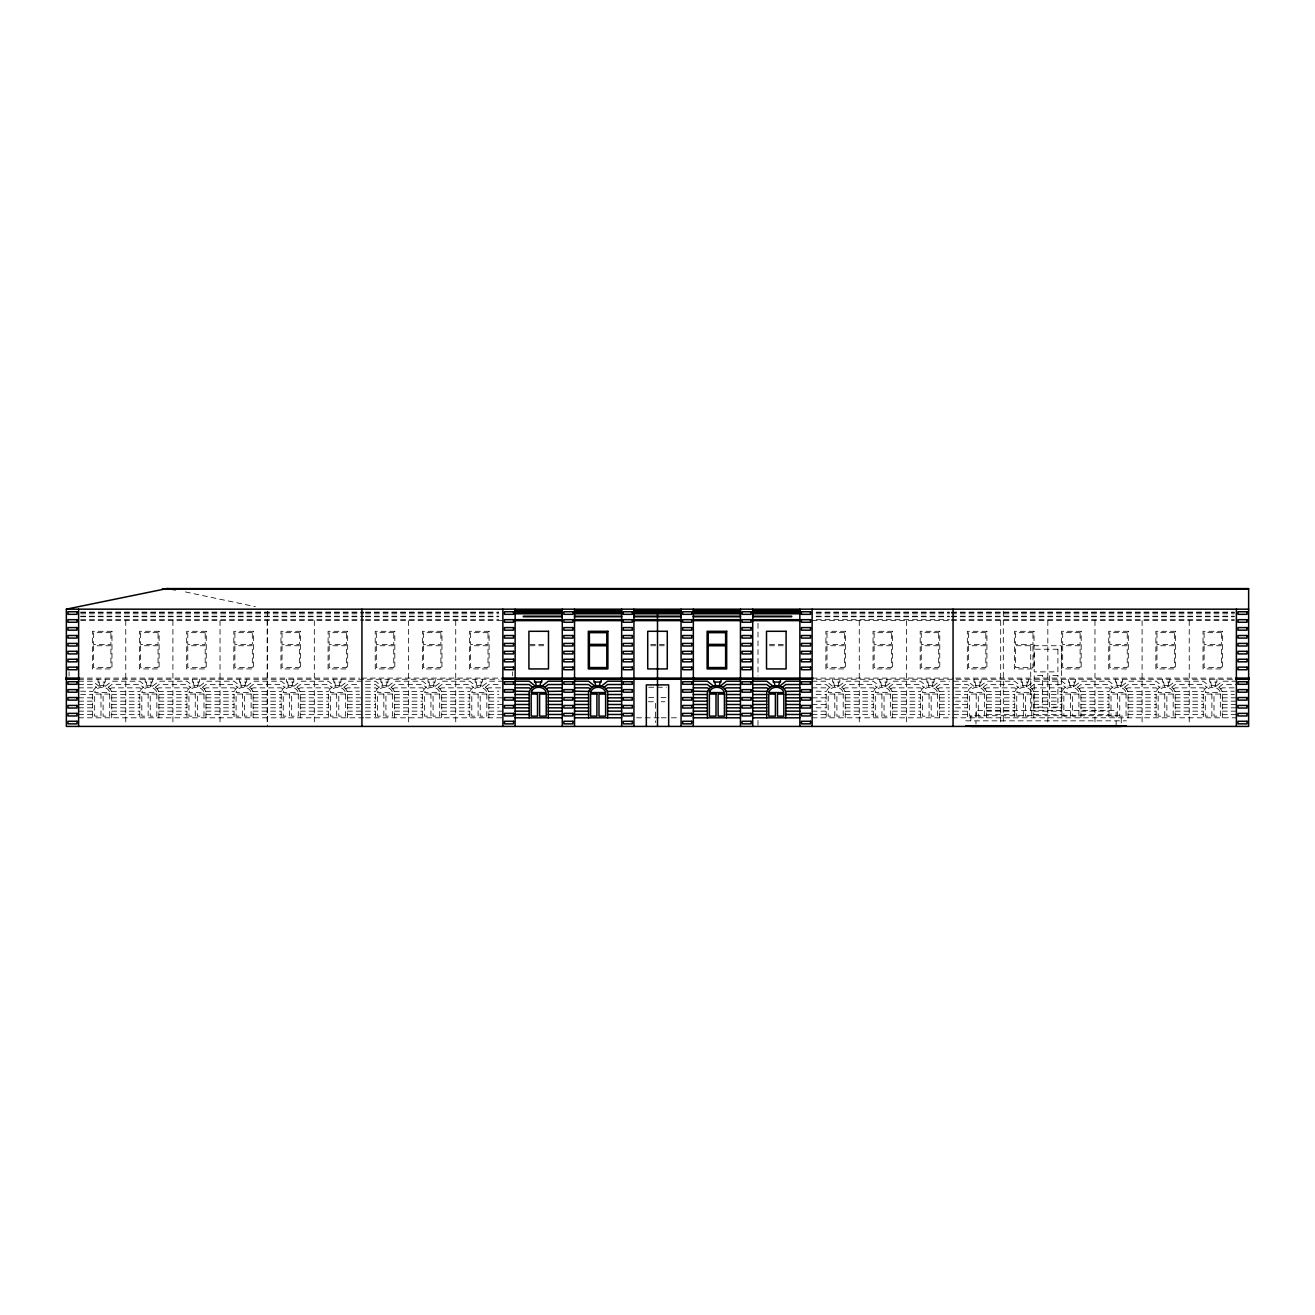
<?xml version="1.0" encoding="UTF-8"?>
<svg xmlns="http://www.w3.org/2000/svg" width="1315" height="1315" viewBox="0 0 1315 1315"><rect width="100%" height="100%" fill="white"/><g stroke="black" fill="none" stroke-linecap="round" stroke-linejoin="round"><path stroke-width="0.75" stroke-dasharray="5 3.75" d="M104.395 682.058L103.162 687.12L100.137 687.12L98.921 682.058M151.521 682.058L150.304 687.12L147.28 687.12L146.064 682.058M198.664 682.058L197.447 687.12L194.423 687.12L193.206 682.058M245.806 682.058L244.59 687.12L241.549 687.12L240.333 682.058M292.949 682.058L291.733 687.12L288.692 687.12L287.475 682.058M340.092 682.058L338.859 687.12L335.835 687.12L334.618 682.058M387.218 682.058L386.002 687.12L382.977 687.12L381.761 682.058M434.361 682.058L433.145 687.12L430.12 687.12L428.887 682.058M481.504 682.058L480.287 687.12L477.246 687.12L476.03 682.058M838.97 682.058L837.754 687.12L834.713 687.12L833.496 682.058M886.113 682.058L884.88 687.12L881.855 687.12L880.639 682.058M933.239 682.058L932.023 687.12L928.998 687.12L927.782 682.058M980.382 682.058L979.165 687.12L976.141 687.12L974.908 682.058M1027.525 682.058L1026.308 687.12L1023.267 687.12L1022.051 682.058M1074.667 682.058L1073.451 687.12L1070.41 687.12L1069.194 682.058M1121.794 682.058L1120.577 687.12L1117.553 687.12L1116.336 682.058M1168.936 682.058L1167.72 687.12L1164.696 687.12L1163.479 682.058M1216.079 682.058L1214.863 687.12L1211.838 687.12L1210.605 682.058M111.726 717.809L111.726 692.347C109.72 683.422 94.664 683.422 92.658 692.347L92.658 717.809M158.868 717.809L158.868 692.347C156.863 683.422 141.806 683.422 139.801 692.347L139.801 717.809M205.995 717.809L205.995 692.347C204.006 683.422 188.933 683.422 186.944 692.347L186.944 717.809M253.138 717.809L253.138 692.347C251.132 683.422 236.075 683.422 234.07 692.347L234.07 717.809M300.28 717.809L300.28 692.347C298.275 683.422 283.218 683.422 281.213 692.347L281.213 717.809M347.423 717.809L347.423 692.347C345.418 683.422 330.361 683.422 328.356 692.347L328.356 717.809M394.549 717.809L394.549 692.347C392.56 683.422 377.504 683.422 375.498 692.347L375.498 717.809M441.692 717.809L441.692 692.347C439.703 683.422 424.63 683.422 422.641 692.347L422.641 717.809M488.835 717.809L488.835 692.347C486.829 683.422 471.773 683.422 469.767 692.347L469.767 717.809M845.233 717.809L845.233 692.347C843.227 683.422 828.171 683.422 826.165 692.347L826.165 717.809M892.359 717.809L892.359 692.347C890.37 683.422 875.297 683.422 873.308 692.347L873.308 717.809M939.502 717.809L939.502 692.347C937.496 683.422 922.44 683.422 920.451 692.347L920.451 717.809M986.644 717.809L986.644 692.347C984.639 683.422 969.582 683.422 967.577 692.347L967.577 717.809M1033.787 717.809L1033.787 692.347C1031.782 683.422 1016.725 683.422 1014.72 692.347L1014.72 717.809M1080.93 717.809L1080.93 692.347C1078.925 683.422 1063.868 683.422 1061.862 692.347L1061.862 717.809M1128.056 717.809L1128.056 692.347C1126.067 683.422 1110.994 683.422 1109.005 692.347L1109.005 717.809M1175.199 717.809L1175.199 692.347C1173.194 683.422 1158.137 683.422 1156.132 692.347L1156.132 717.809M1222.342 717.809L1222.342 692.347C1220.336 683.422 1205.28 683.422 1203.274 692.347L1203.274 717.809M105.529 686.134L111.726 681.203L139.801 681.203L145.998 686.134M108.192 687.334L111.726 684.523L139.801 684.523L143.335 687.334M152.655 686.134L158.868 681.203L186.944 681.203L193.141 686.134M155.318 687.334L158.868 684.523L186.944 684.523L190.478 687.334M199.798 686.134L205.995 681.203L234.07 681.203L240.283 686.134M202.461 687.334L205.995 684.523L234.07 684.523L237.621 687.334M246.941 686.134L253.138 681.203L281.213 681.203L287.41 686.134M249.603 687.334L253.138 684.523L281.213 684.523L284.747 687.334M294.083 686.134L300.28 681.203L328.356 681.203L334.552 686.134M296.746 687.334L300.28 684.523L328.356 684.523L331.89 687.334M341.226 686.134L347.423 681.203L361.461 681.203M343.889 687.334L347.423 684.523L359.455 684.523M388.352 686.134L394.549 681.203L422.641 681.203L428.838 686.134M391.015 687.334L394.549 684.523L422.641 684.523L426.175 687.334M435.495 686.134L441.692 681.203L469.767 681.203L475.981 686.134M438.158 687.334L441.692 684.523L469.767 684.523L473.318 687.334M482.638 686.134L488.835 681.203L502.872 681.203M485.301 687.334L488.835 684.523L498.862 684.523M839.019 686.134L845.233 681.203L873.308 681.203L879.505 686.134M841.682 687.334L845.233 684.523L873.308 684.523L876.842 687.334M886.162 686.134L892.359 681.203L920.451 681.203L926.648 686.134M888.825 687.334L892.359 684.523L920.451 684.523L923.985 687.334M933.305 686.134L939.502 681.203L949.529 681.203M935.968 687.334L939.502 684.523L949.529 684.523M980.448 686.134L986.644 681.203L1014.72 681.203L1020.917 686.134M983.11 687.334L986.644 684.523L1014.72 684.523L1018.254 687.334M1027.59 686.134L1033.787 681.203L1061.862 681.203L1068.059 686.134M1030.253 687.334L1033.787 684.523L1061.862 684.523L1065.397 687.334M1074.717 686.134L1080.93 681.203L1109.005 681.203L1115.202 686.134M1077.38 687.334L1080.93 684.523L1109.005 684.523L1112.539 687.334M1121.859 686.134L1128.056 681.203L1156.132 681.203L1162.345 686.134M1124.522 687.334L1128.056 684.523L1156.132 684.523L1159.682 687.334M1169.002 686.134L1175.199 681.203L1203.274 681.203L1209.471 686.134M1171.665 687.334L1175.199 684.523L1203.274 684.523L1206.808 687.334M1216.145 686.134L1222.342 681.203L1236.379 681.203M1218.808 687.334L1222.342 684.523L1236.379 684.523M111.413 691.394L140.113 691.394M158.54 691.394L187.256 691.394M205.682 691.394L234.399 691.394M252.825 691.394L281.525 691.394M299.968 691.394L328.668 691.394M347.111 691.394L359.455 691.18M394.237 691.394L422.953 691.394M441.38 691.394L470.096 691.394M488.522 691.394L498.862 691.18M844.904 691.394L873.62 691.394M892.047 691.394L920.763 691.394M939.189 691.394L949.529 691.18M986.332 691.394L1015.032 691.394M1033.475 691.394L1062.175 691.394M1080.601 691.394L1109.318 691.394M1127.744 691.394L1156.46 691.394M1174.887 691.394L1203.587 691.394M1222.03 691.394L1234.374 691.18M110.016 688.896L111.726 687.86L139.801 687.86L141.494 688.896M157.159 688.896L158.868 687.86L186.944 687.86L188.637 688.896M204.302 688.896L205.995 687.86L234.07 687.86L235.78 688.896M251.444 688.896L253.138 687.86L281.213 687.86L282.922 688.896M298.571 688.896L300.28 687.86L328.356 687.86L330.065 688.896M345.714 688.896L347.423 687.86L361.461 687.86M392.856 688.896L394.549 687.86L422.641 687.86L424.334 688.896M439.999 688.896L441.692 687.86L469.767 687.86L471.477 688.896M487.142 688.896L488.835 687.86L502.872 687.86M843.523 688.896L845.233 687.86L873.308 687.86L875.001 688.896M890.666 688.896L892.359 687.86L920.451 687.86L922.144 688.896M937.809 688.896L939.502 687.86L949.529 687.86M984.935 688.896L986.644 687.86L1014.72 687.86L1016.429 688.896M1032.078 688.896L1033.787 687.86L1061.862 687.86L1063.556 688.896M1079.22 688.896L1080.93 687.86L1109.005 687.86L1110.698 688.896M1126.363 688.896L1128.056 687.86L1156.132 687.86L1157.841 688.896M1173.506 688.896L1175.199 687.86L1203.274 687.86L1204.984 688.896M1220.632 688.896L1222.342 687.86L1236.379 687.86M80.675 612.1L363.515 612.1M365.554 612.1L498.779 612.1M816.221 612.1L949.446 612.1M951.485 612.1L1234.325 612.1M80.675 612.412L363.515 612.412M365.554 612.412L498.779 612.412M816.221 612.412L949.446 612.412M951.485 612.412L1234.325 612.412M80.675 613.793L363.515 613.793M365.57 613.793L498.779 613.793M816.221 613.793L949.43 613.793M951.485 613.793L1234.325 613.793M80.675 616.193L363.515 616.193M365.554 616.193L498.779 616.193M816.221 616.193L949.446 616.193M951.485 616.193L1234.325 616.193M80.675 616.751L363.515 616.751M365.554 616.751L498.779 616.751M816.221 616.751L949.446 616.751M951.485 616.751L1234.325 616.751M80.675 619.677L363.515 619.677M365.57 619.677L498.779 619.677M816.221 619.677L949.43 619.677M951.485 619.677L1234.325 619.677M80.675 620.631L363.515 620.631M365.554 620.631L502.889 620.631M812.111 620.631L949.446 620.631M951.485 620.631L1234.325 620.631M529.994 644.383L545.478 644.383M650.728 644.383L664.272 644.383M769.522 644.383L785.006 644.383M529.994 645.747L545.478 645.747M650.728 645.747L664.272 645.747M769.522 645.747L785.006 645.747M78.621 678.096L359.406 678.096M361.461 678.096L502.872 678.096M812.128 678.096L953.539 678.096M955.594 678.096L1236.379 678.096M78.621 679.263L498.779 679.263M816.221 679.263L1236.379 679.263M78.621 681.203L92.658 681.203L98.855 686.134M365.471 681.203L375.498 681.203L381.695 686.134M812.128 681.203L826.165 681.203L832.362 686.134M953.539 681.203L967.577 681.203L973.774 686.134M78.621 684.523L92.658 684.523L96.192 687.334M365.471 684.523L375.498 684.523L379.032 687.334M816.138 684.523L826.165 684.523L829.699 687.334M955.545 684.523L967.577 684.523L971.111 687.334M648.689 687.235L666.311 687.235M78.621 687.86L92.658 687.86L94.368 688.896M365.471 687.86L375.498 687.86L377.191 688.896M812.128 687.86L826.165 687.86L827.858 688.896M953.539 687.86L967.577 687.86L969.286 688.896M80.626 691.18L92.971 691.394M365.471 691.18L375.811 691.394M816.138 691.18L826.478 691.394M955.545 691.18L967.889 691.394M80.626 694.517L92.658 694.517M111.726 694.517L139.801 694.517M158.868 694.517L186.944 694.517M205.995 694.517L234.07 694.517M253.138 694.517L281.213 694.517M300.28 694.517L328.356 694.517M347.423 694.517L359.455 694.517M365.471 694.517L375.498 694.517M394.549 694.517L422.641 694.517M441.692 694.517L469.767 694.517M488.835 694.517L498.862 694.517M816.138 694.517L826.165 694.517M845.233 694.517L873.308 694.517M892.359 694.517L920.451 694.517M939.502 694.517L949.529 694.517M955.545 694.517L967.577 694.517M986.644 694.517L1014.72 694.517M1033.787 694.517L1061.862 694.517M1080.93 694.517L1109.005 694.517M1128.056 694.517L1156.132 694.517M1175.199 694.517L1203.274 694.517M1222.342 694.517L1234.374 694.517M648.689 697.41L657.5 697.41M661.018 697.41L666.311 697.41M78.621 697.838L92.658 697.838M111.726 697.838L139.801 697.838M158.868 697.838L186.944 697.838M205.995 697.838L234.07 697.838M253.138 697.838L281.213 697.838M300.28 697.838L328.356 697.838M347.423 697.838L361.461 697.838M365.471 697.838L375.498 697.838M394.549 697.838L422.641 697.838M441.692 697.838L469.767 697.838M488.835 697.838L502.872 697.838M812.128 697.838L826.165 697.838M845.233 697.838L873.308 697.838M892.359 697.838L920.451 697.838M939.502 697.838L949.529 697.838M953.539 697.838L967.577 697.838M986.644 697.838L1014.72 697.838M1033.787 697.838L1061.862 697.838M1080.93 697.838L1109.005 697.838M1128.056 697.838L1156.132 697.838M1175.199 697.838L1203.274 697.838M1222.342 697.838L1236.379 697.838M78.621 701.158L92.658 701.158M111.726 701.158L139.801 701.158M158.868 701.158L186.944 701.158M205.995 701.158L234.07 701.158M253.138 701.158L281.213 701.158M300.28 701.158L328.356 701.158M347.423 701.158L359.455 701.158M365.471 701.158L375.498 701.158M394.549 701.158L422.641 701.158M441.692 701.158L469.767 701.158M488.835 701.158L498.862 701.158M816.138 701.158L826.165 701.158M845.233 701.158L873.308 701.158M892.359 701.158L920.451 701.158M939.502 701.158L949.529 701.158M955.545 701.158L967.577 701.158M986.644 701.158L1014.72 701.158M1033.787 701.158L1061.862 701.158M1080.93 701.158L1109.005 701.158M1128.056 701.158L1156.132 701.158M1175.199 701.158L1203.274 701.158M1222.342 701.158L1236.379 701.158M648.328 701.75L655.511 701.75L655.511 722.543M661.281 701.75L664.88 701.75M78.621 704.495L92.658 704.495M111.726 704.495L139.801 704.495M158.868 704.495L186.944 704.495M205.995 704.495L234.07 704.495M253.138 704.495L281.213 704.495M300.28 704.495L328.356 704.495M347.423 704.495L361.461 704.495M365.471 704.495L375.498 704.495M394.549 704.495L422.641 704.495M441.692 704.495L469.767 704.495M488.835 704.495L502.872 704.495M812.128 704.495L826.165 704.495M845.233 704.495L873.308 704.495M892.359 704.495L920.451 704.495M939.502 704.495L949.529 704.495M953.539 704.495L967.577 704.495M986.644 704.495L1014.72 704.495M1033.787 704.495L1061.862 704.495M1080.93 704.495L1109.005 704.495M1128.056 704.495L1156.132 704.495M1175.199 704.495L1203.274 704.495M1222.342 704.495L1236.379 704.495M78.621 707.815L92.658 707.815M111.726 707.815L139.801 707.815M158.868 707.815L186.944 707.815M205.995 707.815L234.07 707.815M253.138 707.815L281.213 707.815M300.28 707.815L328.356 707.815M347.423 707.815L359.455 707.815M365.471 707.815L375.498 707.815M394.549 707.815L422.641 707.815M441.692 707.815L469.767 707.815M488.835 707.815L498.862 707.815M816.138 707.815L826.165 707.815M845.233 707.815L873.308 707.815M892.359 707.815L920.451 707.815M939.502 707.815L949.529 707.815M955.545 707.815L967.577 707.815M986.644 707.815L1014.72 707.815M1033.787 707.815L1061.862 707.815M1080.93 707.815L1109.005 707.815M1128.056 707.815L1156.132 707.815M1175.199 707.815L1203.274 707.815M1222.342 707.815L1236.379 707.815M78.621 711.152L92.658 711.152M111.726 711.152L139.801 711.152M158.868 711.152L186.944 711.152M205.995 711.152L234.07 711.152M253.138 711.152L281.213 711.152M300.28 711.152L328.356 711.152M347.423 711.152L361.461 711.152M365.471 711.152L375.498 711.152M394.549 711.152L422.641 711.152M441.692 711.152L469.767 711.152M488.835 711.152L502.872 711.152M812.128 711.152L826.165 711.152M845.233 711.152L873.308 711.152M892.359 711.152L920.451 711.152M939.502 711.152L949.529 711.152M953.539 711.152L967.577 711.152M986.644 711.152L1014.72 711.152M1033.787 711.152L1061.862 711.152M1080.93 711.152L1109.005 711.152M1128.056 711.152L1156.132 711.152M1175.199 711.152L1203.274 711.152M1222.342 711.152L1236.379 711.152M78.621 714.472L92.658 714.472M111.726 714.472L139.801 714.472M158.868 714.472L186.944 714.472M205.995 714.472L234.07 714.472M253.138 714.472L281.213 714.472M300.28 714.472L328.356 714.472M347.423 714.472L361.461 714.472M365.471 714.472L375.498 714.472M394.549 714.472L422.641 714.472M441.692 714.472L469.767 714.472M488.835 714.472L502.872 714.472M812.128 714.472L826.165 714.472M845.233 714.472L873.308 714.472M892.359 714.472L920.451 714.472M939.502 714.472L949.529 714.472M953.539 714.472L967.577 714.472M986.644 714.472L1014.72 714.472M1033.787 714.472L1061.862 714.472M1080.93 714.472L1109.005 714.472M1128.056 714.472L1156.132 714.472M1175.199 714.472L1203.274 714.472M1222.342 714.472L1236.379 714.472M78.621 717.809L363.745 717.809M365.471 717.809L502.872 717.809M636.542 717.809L659.111 717.809M661.166 717.809L669.368 717.809M671.423 717.809L679.625 717.809M812.128 717.809L1236.379 717.809M965.72 720.834L1126.38 720.834M185.366 591.931L255.357 606.659M1216.95 679.263L1216.95 682.058L1209.734 682.058L1209.734 679.263M1189.237 620.631L1189.237 722.971M1169.808 679.263L1169.808 682.058L1162.608 682.058L1162.608 679.263M1142.094 620.631L1142.094 722.971M1122.665 679.263L1122.665 682.058L1115.465 682.058L1115.465 679.263M1121.251 722.971L1121.251 715.705L970.832 715.705L970.881 722.971M1116.123 725.962L1116.123 710.593L975.96 710.593L975.96 724.039M1094.968 620.631L1094.968 722.971M1075.539 679.263L1075.539 682.058L1068.322 682.058L1068.322 679.263M1061.386 710.593L1061.386 645.747L1015.542 645.747L1015.542 667.543L1032.965 667.543L1032.965 645.747M1047.825 620.631L1047.825 722.971M1030.713 645.747L1030.713 710.593M1028.396 679.263L1028.396 682.058L1021.18 682.058L1021.18 679.263M1003.312 611.196L1003.312 722.379M1000.682 620.631L1000.682 722.971M981.253 679.263L981.253 682.058L974.037 682.058L974.037 679.263M934.11 679.263L934.11 682.058L926.911 682.058L926.911 679.263M906.397 620.631L906.397 722.971M886.984 679.263L886.984 682.058L879.768 682.058L879.768 679.263M859.27 620.631L859.27 722.971M839.841 679.263L839.841 682.058L832.625 682.058L832.625 679.263M757.999 623.326L757.999 675.894M757.999 720.357L757.999 726.422M512.669 671.85L512.669 675.894M482.375 679.263L482.375 682.058L475.159 682.058L475.159 679.263M455.73 620.631L455.73 722.971M435.232 679.263L435.232 682.058L428.016 682.058L428.016 679.263M408.603 620.631L408.603 722.971M388.089 679.263L388.089 682.058L380.89 682.058L380.89 679.263M340.963 679.263L340.963 682.058L333.747 682.058L333.747 679.263M314.318 620.631L314.318 722.971M293.82 679.263L293.82 682.058L286.604 682.058L286.604 679.263M267.356 611.196L267.356 726.422M267.175 620.631L267.175 722.971M246.678 679.263L246.678 682.058L239.462 682.058L239.462 679.263M220.032 620.631L220.032 722.971M199.535 679.263L199.535 682.058L192.335 682.058L192.335 679.263M172.906 620.631L172.906 722.971M152.392 679.263L152.392 682.058L145.192 682.058L145.192 679.263M125.763 620.631L125.763 722.971M105.266 679.263L105.266 682.058L98.05 682.058L98.05 679.263M69.054 671.85L69.054 676.041M95.14 691.164L94.664 692.561L109.704 692.561C108.192 686.134 98.066 685.477 95.14 691.164M142.283 691.164L141.806 692.561L156.847 692.561C155.334 686.134 145.192 685.477 142.283 691.164M189.409 691.164L188.949 692.561L203.989 692.561C202.461 686.134 192.335 685.477 189.409 691.164M236.552 691.164L236.092 692.561L251.132 692.561C249.603 686.134 239.478 685.477 236.552 691.164M283.695 691.164L283.235 692.561L298.275 692.561C296.746 686.134 286.621 685.477 283.695 691.164M330.838 691.164L330.361 692.561L345.401 692.561C343.889 686.134 333.747 685.477 330.838 691.164M377.98 691.164L377.504 692.561L392.544 692.561C391.032 686.134 380.89 685.477 377.98 691.164M425.107 691.164L424.646 692.561L439.687 692.561C438.158 686.134 428.032 685.477 425.107 691.164M472.249 691.164L471.789 692.561L486.829 692.561C485.301 686.134 475.175 685.477 472.249 691.164M828.647 691.164L828.171 692.561L843.211 692.561C841.699 686.134 831.557 685.477 828.647 691.164M875.774 691.164L875.313 692.561L890.354 692.561C888.825 686.134 878.699 685.477 875.774 691.164M922.916 691.164L922.456 692.561L937.496 692.561C935.968 686.134 925.842 685.477 922.916 691.164M970.059 691.164L969.599 692.561L984.639 692.561C983.11 686.134 972.985 685.477 970.059 691.164M1017.202 691.164L1016.725 692.561L1031.765 692.561C1030.253 686.134 1020.111 685.477 1017.202 691.164M1064.345 691.164L1063.868 692.561L1078.908 692.561C1077.396 686.134 1067.254 685.477 1064.345 691.164M1111.471 691.164L1111.011 692.561L1126.051 692.561C1124.522 686.134 1114.397 685.477 1111.471 691.164M1158.614 691.164L1158.153 692.561L1173.194 692.561C1171.665 686.134 1161.54 685.477 1158.614 691.164M1205.756 691.164L1205.296 692.561L1220.336 692.561C1218.808 686.134 1208.682 685.477 1205.756 691.164M111.972 631.299L92.395 631.299L92.395 668.924L111.972 668.924L111.972 631.299M159.115 631.299L139.538 631.299L139.538 668.924L159.115 668.924L159.115 631.299M206.258 631.299L186.681 631.299L186.681 668.924L206.258 668.924L206.258 631.299M253.4 631.299L233.823 631.299L233.823 668.924L253.4 668.924L253.4 631.299M300.543 631.299L280.966 631.299L280.966 668.924L300.543 668.924L300.543 631.299M347.67 631.299L328.092 631.299L328.092 668.924L347.67 668.924L347.67 631.299M394.812 631.299L375.235 631.299L375.235 668.924L394.812 668.924L394.812 631.299M441.955 631.299L422.378 631.299L422.378 668.924L441.955 668.924L441.955 631.299M489.098 631.299L469.521 631.299L469.521 668.924L489.098 668.924L489.098 631.299M845.479 631.299L825.902 631.299L825.902 668.924L845.479 668.924L845.479 631.299M892.622 631.299L873.045 631.299L873.045 668.924L892.622 668.924L892.622 631.299M939.765 631.299L920.188 631.299L920.188 668.924L939.765 668.924L939.765 631.299M986.908 631.299L967.33 631.299L967.33 668.924L986.908 668.924L986.908 631.299M1034.034 631.299L1014.457 631.299L1014.457 668.924L1034.034 668.924L1034.034 631.299M1081.177 631.299L1061.6 631.299L1061.6 668.924L1081.177 668.924L1081.177 631.299M1128.319 631.299L1108.742 631.299L1108.742 668.924L1128.319 668.924L1128.319 631.299M1175.462 631.299L1155.885 631.299L1155.885 668.924L1175.462 668.924L1175.462 631.299M1222.605 631.299L1203.028 631.299L1203.028 668.924L1222.605 668.924L1222.605 631.299M110.904 632.663L93.48 632.663L93.48 644.383L110.904 644.383L110.904 632.663M158.047 632.663L140.623 632.663L140.623 644.383L158.047 644.383L158.047 632.663M205.189 632.663L187.766 632.663L187.766 644.383L205.189 644.383L205.189 632.663M252.316 632.663L234.892 632.663L234.892 644.383L252.316 644.383L252.316 632.663M299.458 632.663L282.035 632.663L282.035 644.383L299.458 644.383L299.458 632.663M346.601 632.663L329.177 632.663L329.177 644.383L346.601 644.383L346.601 632.663M393.744 632.663L376.32 632.663L376.32 644.383L393.744 644.383L393.744 632.663M440.87 632.663L423.446 632.663L423.446 644.383L440.87 644.383L440.87 632.663M488.013 632.663L470.589 632.663L470.589 644.383L488.013 644.383L488.013 632.663M844.411 632.663L826.987 632.663L826.987 644.383L844.411 644.383L844.411 632.663M891.554 632.663L874.13 632.663L874.13 644.383L891.554 644.383L891.554 632.663M938.68 632.663L921.256 632.663L921.256 644.383L938.68 644.383L938.68 632.663M985.823 632.663L968.399 632.663L968.399 644.383L985.823 644.383L985.823 632.663M1032.965 632.663L1015.542 632.663L1015.542 644.383L1032.965 644.383L1032.965 632.663M1080.108 632.663L1062.684 632.663L1062.684 644.383L1080.108 644.383L1080.108 632.663M1127.234 632.663L1109.811 632.663L1109.811 644.383L1127.234 644.383L1127.234 632.663M1174.377 632.663L1156.953 632.663L1156.953 644.383L1174.377 644.383L1174.377 632.663M1221.52 632.663L1204.096 632.663L1204.096 644.383L1221.52 644.383L1221.52 632.663M110.904 645.747L93.48 645.747L93.48 667.543L110.904 667.543L110.904 645.747M158.047 645.747L140.623 645.747L140.623 667.543L158.047 667.543L158.047 645.747M205.189 645.747L187.766 645.747L187.766 667.543L205.189 667.543L205.189 645.747M252.316 645.747L234.892 645.747L234.892 667.543L252.316 667.543L252.316 645.747M299.458 645.747L282.035 645.747L282.035 667.543L299.458 667.543L299.458 645.747M346.601 645.747L329.177 645.747L329.177 667.543L346.601 667.543L346.601 645.747M393.744 645.747L376.32 645.747L376.32 667.543L393.744 667.543L393.744 645.747M440.87 645.747L423.446 645.747L423.446 667.543L440.87 667.543L440.87 645.747M488.013 645.747L470.589 645.747L470.589 667.543L488.013 667.543L488.013 645.747M844.411 645.747L826.987 645.747L826.987 667.543L844.411 667.543L844.411 645.747M891.554 645.747L874.13 645.747L874.13 667.543L891.554 667.543L891.554 645.747M938.68 645.747L921.256 645.747L921.256 667.543L938.68 667.543L938.68 645.747M985.823 645.747L968.399 645.747L968.399 667.543L985.823 667.543L985.823 645.747M1080.108 645.747L1062.684 645.747L1062.684 667.543L1080.108 667.543L1080.108 645.747M1127.234 645.747L1109.811 645.747L1109.811 667.543L1127.234 667.543L1127.234 645.747M1174.377 645.747L1156.953 645.747L1156.953 667.543L1174.377 667.543L1174.377 645.747M1221.52 645.747L1204.096 645.747L1204.096 667.543L1221.52 667.543L1221.52 645.747M1057.901 649.232L1034.198 649.232L1034.198 671.883L1057.901 671.883L1057.901 649.232M1042.565 675.45L1034.198 675.45L1034.198 707.108L1042.565 707.108L1042.565 675.45M1057.901 675.45L1049.518 675.45L1049.518 707.108L1057.901 707.108L1057.901 675.45M100.992 694.057L94.664 694.057L94.664 716.149L100.992 716.149L100.992 694.057M109.704 694.057L103.096 694.057L103.096 716.149L109.704 716.149L109.704 694.057M148.135 694.057L141.806 694.057L141.806 716.149L148.135 716.149L148.135 694.057M156.847 694.057L150.239 694.057L150.239 716.149L156.847 716.149L156.847 694.057M195.261 694.057L188.949 694.057L188.949 716.149L195.261 716.149L195.261 694.057M203.989 694.057L197.365 694.057L197.365 716.149L203.989 716.149L203.989 694.057M242.404 694.057L236.092 694.057L236.092 716.149L242.404 716.149L242.404 694.057M251.132 694.057L244.508 694.057L244.508 716.149L251.132 716.149L251.132 694.057M289.547 694.057L283.235 694.057L283.235 716.149L289.547 716.149L289.547 694.057M298.275 694.057L291.651 694.057L291.651 716.149L298.275 716.149L298.275 694.057M336.689 694.057L330.361 694.057L330.361 716.149L336.689 716.149L336.689 694.057M345.401 694.057L338.793 694.057L338.793 716.149L345.401 716.149L345.401 694.057M383.832 694.057L377.504 694.057L377.504 716.149L383.832 716.149L383.832 694.057M392.544 694.057L385.92 694.057L385.92 716.149L392.544 716.149L392.544 694.057M430.958 694.057L424.646 694.057L424.646 716.149L430.958 716.149L430.958 694.057M439.687 694.057L433.062 694.057L433.062 716.149L439.687 716.149L439.687 694.057M478.101 694.057L471.789 694.057L471.789 716.149L478.101 716.149L478.101 694.057M486.829 694.057L480.205 694.057L480.205 716.149L486.829 716.149L486.829 694.057M834.795 694.057L828.171 694.057L828.171 716.149L834.795 716.149L834.795 694.057M843.211 694.057L836.899 694.057L836.899 716.149L843.211 716.149L843.211 694.057M881.938 694.057L875.313 694.057L875.313 716.149L881.938 716.149L881.938 694.057M890.354 694.057L884.042 694.057L884.042 716.149L890.354 716.149L890.354 694.057M929.08 694.057L922.456 694.057L922.456 716.149L929.08 716.149L929.08 694.057M937.496 694.057L931.168 694.057L931.168 716.149L937.496 716.149L937.496 694.057M976.207 694.057L969.599 694.057L969.599 716.149L976.207 716.149L976.207 694.057M984.639 694.057L978.311 694.057L978.311 716.149L984.639 716.149L984.639 694.057M1023.349 694.057L1016.725 694.057L1016.725 716.149L1023.349 716.149L1023.349 694.057M1031.765 694.057L1025.453 694.057L1025.453 716.149L1031.765 716.149L1031.765 694.057M1070.492 694.057L1063.868 694.057L1063.868 716.149L1070.492 716.149L1070.492 694.057M1078.908 694.057L1072.596 694.057L1072.596 716.149L1078.908 716.149L1078.908 694.057M1117.635 694.057L1111.011 694.057L1111.011 716.149L1117.635 716.149L1117.635 694.057M1126.051 694.057L1119.739 694.057L1119.739 716.149L1126.051 716.149L1126.051 694.057M1164.761 694.057L1158.153 694.057L1158.153 716.149L1164.761 716.149L1164.761 694.057M1173.194 694.057L1166.865 694.057L1166.865 716.149L1173.194 716.149L1173.194 694.057M1211.904 694.057L1205.296 694.057L1205.296 716.149L1211.904 716.149L1211.904 694.057M1220.336 694.057L1214.008 694.057L1214.008 716.149L1220.336 716.149L1220.336 694.057"/><path stroke-width="1.5" d="M540.892 682.058L539.676 687.12L536.652 687.12L535.435 682.058M600.298 682.058L599.081 687.12L596.057 687.12L594.824 682.058M720.176 682.058L718.943 687.12L715.919 687.12L714.702 682.058M779.565 682.058L778.348 687.12L775.324 687.12L774.108 682.058M548.24 717.809L548.24 692.347C546.235 683.422 531.178 683.422 529.172 692.347L529.172 717.809M607.629 717.809L607.629 692.347C605.64 683.422 590.567 683.422 588.578 692.347L588.578 717.809M726.422 717.809L726.422 692.347C724.434 683.422 709.36 683.422 707.371 692.347L707.371 717.809M785.828 717.809L785.828 692.347C783.822 683.422 768.765 683.422 766.76 692.347L766.76 717.809M542.043 686.134L548.24 681.203L562.278 681.203M544.689 687.334L548.24 684.523L562.278 684.523M601.432 686.134L607.629 681.203L621.666 681.203M604.095 687.334L607.629 684.523L621.666 684.523M720.226 686.134L726.422 681.203L740.46 681.203M722.888 687.334L726.422 684.523L740.46 684.523M779.631 686.134L785.828 681.203L799.865 681.203M782.293 687.334L785.828 684.523L799.865 684.523M547.928 691.394L562.278 691.18M607.316 691.394L621.666 691.18M726.11 691.394L740.46 691.18M785.515 691.394L799.865 691.18M546.53 688.896L548.24 687.86L562.278 687.86M605.936 688.896L607.629 687.86L621.666 687.86M724.729 688.896L726.422 687.86L740.46 687.86M784.118 688.896L785.828 687.86L799.865 687.86M66.358 609.174L166.857 588.578L1248.642 588.578L1248.642 726.422L66.358 726.422L66.358 609.174L1248.642 609.174M970.881 726.422L1121.251 726.422M162.353 588.972L1248.642 588.972M515.135 610.587L562.278 610.587M574.54 610.587L621.666 610.587M633.929 610.587L681.071 610.587M693.334 610.587L740.46 610.587M752.722 610.587L799.865 610.587M515.135 612.1L562.278 612.1M574.54 612.1L621.666 612.1M633.929 612.1L681.071 612.1M693.334 612.1L740.46 612.1M752.722 612.1L799.865 612.1M515.135 612.412L562.278 612.412M574.54 612.412L621.666 612.412M633.929 612.412L681.071 612.412M693.334 612.412L740.46 612.412M752.722 612.412L799.865 612.412M515.135 613.793L562.278 613.793M574.54 613.793L621.666 613.793M633.929 613.793L681.071 613.793M693.334 613.793L740.46 613.793M752.722 613.793L799.865 613.793M523.337 616.193L562.278 616.193M574.54 616.193L621.666 616.193M633.929 616.193L681.071 616.193M693.334 616.193L740.46 616.193M752.722 616.193L791.663 616.193M523.337 616.751L562.278 616.751M574.54 616.751L621.666 616.751M633.929 616.751L681.071 616.751M693.334 616.751L740.46 616.751M752.722 616.751L791.663 616.751M515.135 619.677L562.278 619.677M574.54 619.677L621.666 619.677M633.929 619.677L681.071 619.677M693.334 619.677L740.46 619.677M752.722 619.677L799.865 619.677M515.135 620.631L562.278 620.631M574.54 620.631L621.666 620.631M633.929 620.631L681.071 620.631M693.334 620.631L740.46 620.631M752.722 620.631L799.865 620.631M515.135 681.203L529.172 681.203L535.369 686.134M574.54 681.203L588.578 681.203L594.774 686.134M693.334 681.203L707.371 681.203L713.568 686.134M752.722 681.203L766.76 681.203L772.957 686.134M515.135 684.523L529.172 684.523L532.707 687.334M574.54 684.523L588.578 684.523L592.112 687.334M693.334 684.523L707.371 684.523L710.905 687.334M752.722 684.523L766.76 684.523L770.311 687.334M515.135 687.86L529.172 687.86L530.882 688.896M574.54 687.86L588.578 687.86L590.271 688.896M693.334 687.86L707.371 687.86L709.064 688.896M752.722 687.86L766.76 687.86L768.47 688.896M515.135 691.18L529.485 691.394M574.54 691.18L588.89 691.394M693.334 691.18L707.684 691.394M752.722 691.18L767.072 691.394M515.135 694.517L529.172 694.517M548.24 694.517L562.278 694.517M574.54 694.517L588.578 694.517M607.629 694.517L621.666 694.517M693.334 694.517L707.371 694.517M726.422 694.517L740.46 694.517M752.722 694.517L766.76 694.517M785.828 694.517L799.865 694.517M515.135 697.838L529.172 697.838M548.24 697.838L562.278 697.838M574.54 697.838L588.578 697.838M607.629 697.838L621.666 697.838M693.334 697.838L707.371 697.838M726.422 697.838L740.46 697.838M752.722 697.838L766.76 697.838M785.828 697.838L799.865 697.838M515.135 701.158L529.172 701.158M548.24 701.158L562.278 701.158M574.54 701.158L588.578 701.158M607.629 701.158L621.666 701.158M693.334 701.158L707.371 701.158M726.422 701.158L740.46 701.158M752.722 701.158L766.76 701.158M785.828 701.158L799.865 701.158M515.135 704.495L529.172 704.495M548.24 704.495L562.278 704.495M574.54 704.495L588.578 704.495M607.629 704.495L621.666 704.495M693.334 704.495L707.371 704.495M726.422 704.495L740.46 704.495M752.722 704.495L766.76 704.495M785.828 704.495L799.865 704.495M515.135 707.815L529.172 707.815M548.24 707.815L562.278 707.815M574.54 707.815L588.578 707.815M607.629 707.815L621.666 707.815M693.334 707.815L707.371 707.815M726.422 707.815L740.46 707.815M752.722 707.815L766.76 707.815M785.828 707.815L799.865 707.815M515.135 711.152L529.172 711.152M548.24 711.152L562.278 711.152M574.54 711.152L588.578 711.152M607.629 711.152L621.666 711.152M693.334 711.152L707.371 711.152M726.422 711.152L740.46 711.152M752.722 711.152L766.76 711.152M785.828 711.152L799.865 711.152M515.135 714.472L529.172 714.472M548.24 714.472L562.278 714.472M574.54 714.472L588.578 714.472M607.629 714.472L621.666 714.472M693.334 714.472L707.371 714.472M726.422 714.472L740.46 714.472M752.722 714.472L766.76 714.472M785.828 714.472L799.865 714.472M515.135 717.809L562.278 717.809M574.54 717.809L621.666 717.809M693.334 717.809L740.46 717.809M752.722 717.809L799.865 717.809M965.72 725.962L1126.38 725.962M166.857 588.578L175.372 589.827M1236.379 609.174L1236.379 678.096M1236.379 679.263L1236.379 726.422M953.063 609.174L953.063 726.422M812.128 609.174L812.128 678.096M812.128 679.263L812.128 726.422M799.865 609.174L799.865 726.422M799.257 678.096L799.257 679.263M780.436 679.263L780.436 682.058L773.236 682.058L773.236 679.263M753.347 678.096L753.347 679.263M752.722 609.174L752.722 726.422M740.46 609.174L740.46 726.422M739.852 678.096L739.852 679.263M721.047 679.263L721.047 682.058L713.831 682.058L713.831 679.263M693.942 678.096L693.942 679.263M693.334 609.174L693.334 726.422M681.071 609.174L681.071 726.422M680.463 678.096L680.463 679.263M668.661 726.422L668.661 684.885L646.339 684.885L646.339 726.422M657.5 611.196L657.5 726.422M634.537 678.096L634.537 679.263M633.929 609.174L633.929 726.422M621.666 609.174L621.666 726.422M621.058 678.096L621.058 679.263M601.169 679.263L601.169 682.058L593.953 682.058L593.953 679.263M575.148 678.096L575.148 679.263M574.54 609.174L574.54 726.422M562.278 609.174L562.278 726.422M561.653 678.096L561.653 679.263M541.764 679.263L541.764 682.058L534.564 682.058L534.564 679.263M515.743 678.096L515.743 679.263M515.135 609.174L515.135 726.422M502.872 609.174L502.872 678.096M502.872 679.263L502.872 726.422M361.937 609.174L361.937 726.422M78.621 609.174L78.621 678.096M78.621 679.263L78.621 726.422M531.654 691.164L531.178 692.561L546.218 692.561C544.706 686.134 534.564 685.477 531.654 691.164M591.043 691.164L590.583 692.561L605.623 692.561C604.095 686.134 593.969 685.477 591.043 691.164M709.837 691.164L709.377 692.561L724.417 692.561C722.888 686.134 712.763 685.477 709.837 691.164M769.242 691.164L768.782 692.561L783.822 692.561C782.293 686.134 772.168 685.477 769.242 691.164M77.01 611.754L67.969 611.754L67.969 614.335L77.01 614.335L77.01 611.754M513.524 611.754L504.483 611.754L504.483 614.335L513.524 614.335L513.524 611.754M572.929 611.754L563.872 611.754L563.872 614.335L572.929 614.335L572.929 611.754M632.318 611.754L623.277 611.754L623.277 614.335L632.318 614.335L632.318 611.754M691.723 611.754L682.682 611.754L682.682 614.335L691.723 614.335L691.723 611.754M751.128 611.754L742.071 611.754L742.071 614.335L751.128 614.335L751.128 611.754M810.517 611.754L801.476 611.754L801.476 614.335L810.517 614.335L810.517 611.754M1247.031 611.754L1237.99 611.754L1237.99 614.335L1247.031 614.335L1247.031 611.754M77.01 619.677L67.969 619.677L67.969 622.258L77.01 622.258L77.01 619.677M513.524 619.677L504.483 619.677L504.483 622.258L513.524 622.258L513.524 619.677M572.929 619.677L563.872 619.677L563.872 622.258L572.929 622.258L572.929 619.677M632.318 619.677L623.277 619.677L623.277 622.258L632.318 622.258L632.318 619.677M691.723 619.677L682.682 619.677L682.682 622.258L691.723 622.258L691.723 619.677M751.128 619.677L742.071 619.677L742.071 622.258L751.128 622.258L751.128 619.677M810.517 619.677L801.476 619.677L801.476 622.258L810.517 622.258L810.517 619.677M1247.031 619.677L1237.99 619.677L1237.99 622.258L1247.031 622.258L1247.031 619.677M77.01 627.584L67.969 627.584L67.969 630.164L77.01 630.164L77.01 627.584M513.524 627.584L504.483 627.584L504.483 630.164L513.524 630.164L513.524 627.584M572.929 627.584L563.872 627.584L563.872 630.164L572.929 630.164L572.929 627.584M632.318 627.584L623.277 627.584L623.277 630.164L632.318 630.164L632.318 627.584M691.723 627.584L682.682 627.584L682.682 630.164L691.723 630.164L691.723 627.584M751.128 627.584L742.071 627.584L742.071 630.164L751.128 630.164L751.128 627.584M810.517 627.584L801.476 627.584L801.476 630.164L810.517 630.164L810.517 627.584M1247.031 627.584L1237.99 627.584L1237.99 630.164L1247.031 630.164L1247.031 627.584M548.486 631.299L528.909 631.299L528.909 668.924L548.486 668.924L548.486 631.299M607.892 631.299L588.315 631.299L588.315 668.924L607.892 668.924L607.892 631.299M667.28 631.299L647.72 631.299L647.72 668.924L667.28 668.924L667.28 631.299M726.685 631.299L707.108 631.299L707.108 668.924L726.685 668.924L726.685 631.299M786.091 631.299L766.514 631.299L766.514 668.924L786.091 668.924L786.091 631.299M606.807 632.663L589.383 632.663L589.383 644.383L606.807 644.383L606.807 632.663M725.617 632.663L708.193 632.663L708.193 644.383L725.617 644.383L725.617 632.663M77.01 635.507L67.969 635.507L67.969 638.087L77.01 638.087L77.01 635.507M513.524 635.507L504.483 635.507L504.483 638.087L513.524 638.087L513.524 635.507M572.929 635.507L563.872 635.507L563.872 638.087L572.929 638.087L572.929 635.507M632.318 635.507L623.277 635.507L623.277 638.087L632.318 638.087L632.318 635.507M691.723 635.507L682.682 635.507L682.682 638.087L691.723 638.087L691.723 635.507M751.128 635.507L742.071 635.507L742.071 638.087L751.128 638.087L751.128 635.507M810.517 635.507L801.476 635.507L801.476 638.087L810.517 638.087L810.517 635.507M1247.031 635.507L1237.99 635.507L1237.99 638.087L1247.031 638.087L1247.031 635.507M77.01 643.413L67.969 643.413L67.969 645.994L77.01 645.994L77.01 643.413M513.524 643.413L504.483 643.413L504.483 645.994L513.524 645.994L513.524 643.413M572.929 643.413L563.872 643.413L563.872 645.994L572.929 645.994L572.929 643.413M632.318 643.413L623.277 643.413L623.277 645.994L632.318 645.994L632.318 643.413M691.723 643.413L682.682 643.413L682.682 645.994L691.723 645.994L691.723 643.413M751.128 643.413L742.071 643.413L742.071 645.994L751.128 645.994L751.128 643.413M810.517 643.413L801.476 643.413L801.476 645.994L810.517 645.994L810.517 643.413M1247.031 643.413L1237.99 643.413L1237.99 645.994L1247.031 645.994L1247.031 643.413M606.807 645.747L589.383 645.747L589.383 667.543L606.807 667.543L606.807 645.747M725.617 645.747L708.193 645.747L708.193 667.543L725.617 667.543L725.617 645.747M77.01 651.32L67.969 651.32L67.969 653.917L77.01 653.917L77.01 651.32M513.524 651.32L504.483 651.32L504.483 653.917L513.524 653.917L513.524 651.32M572.929 651.32L563.872 651.32L563.872 653.917L572.929 653.917L572.929 651.32M632.318 651.32L623.277 651.32L623.277 653.917L632.318 653.917L632.318 651.32M691.723 651.32L682.682 651.32L682.682 653.917L691.723 653.917L691.723 651.32M751.128 651.32L742.071 651.32L742.071 653.917L751.128 653.917L751.128 651.32M810.517 651.32L801.476 651.32L801.476 653.917L810.517 653.917L810.517 651.32M1247.031 651.32L1237.99 651.32L1237.99 653.917L1247.031 653.917L1247.031 651.32M77.01 659.242L67.969 659.242L67.969 661.823L77.01 661.823L77.01 659.242M513.524 659.242L504.483 659.242L504.483 661.823L513.524 661.823L513.524 659.242M572.929 659.242L563.872 659.242L563.872 661.823L572.929 661.823L572.929 659.242M632.318 659.242L623.277 659.242L623.277 661.823L632.318 661.823L632.318 659.242M691.723 659.242L682.682 659.242L682.682 661.823L691.723 661.823L691.723 659.242M751.128 659.242L742.071 659.242L742.071 661.823L751.128 661.823L751.128 659.242M810.517 659.242L801.476 659.242L801.476 661.823L810.517 661.823L810.517 659.242M1247.031 659.242L1237.99 659.242L1237.99 661.823L1247.031 661.823L1247.031 659.242M77.01 667.149L67.969 667.149L67.969 669.73L77.01 669.73L77.01 667.149M513.524 667.149L504.483 667.149L504.483 669.73L513.524 669.73L513.524 667.149M572.929 667.149L563.872 667.149L563.872 669.73L572.929 669.73L572.929 667.149M632.318 667.149L623.277 667.149L623.277 669.73L632.318 669.73L632.318 667.149M691.723 667.149L682.682 667.149L682.682 669.73L691.723 669.73L691.723 667.149M751.128 667.149L742.071 667.149L742.071 669.73L751.128 669.73L751.128 667.149M810.517 667.149L801.476 667.149L801.476 669.73L810.517 669.73L810.517 667.149M1247.031 667.149L1237.99 667.149L1237.99 669.73L1247.031 669.73L1247.031 667.149M79.229 678.096L65.75 678.096L65.75 679.263L79.229 679.263L79.229 678.096M812.736 678.096L502.264 678.096L502.264 679.263L812.736 679.263L812.736 678.096M1249.25 678.096L1235.771 678.096L1235.771 679.263L1249.25 679.263L1249.25 678.096M77.01 681.712L67.969 681.712L67.969 684.293L77.01 684.293L77.01 681.712M513.524 681.712L504.483 681.712L504.483 684.293L513.524 684.293L513.524 681.712M572.929 681.712L563.872 681.712L563.872 684.293L572.929 684.293L572.929 681.712M632.318 681.712L623.277 681.712L623.277 684.293L632.318 684.293L632.318 681.712M691.723 681.712L682.682 681.712L682.682 684.293L691.723 684.293L691.723 681.712M751.128 681.712L742.071 681.712L742.071 684.293L751.128 684.293L751.128 681.712M810.517 681.712L801.476 681.712L801.476 684.293L810.517 684.293L810.517 681.712M1247.031 681.712L1237.99 681.712L1237.99 684.293L1247.031 684.293L1247.031 681.712M77.01 689.619L67.969 689.619L67.969 692.2L77.01 692.2L77.01 689.619M513.524 689.619L504.483 689.619L504.483 692.2L513.524 692.2L513.524 689.619M572.929 689.619L563.872 689.619L563.872 692.2L572.929 692.2L572.929 689.619M632.318 689.619L623.277 689.619L623.277 692.2L632.318 692.2L632.318 689.619M691.723 689.619L682.682 689.619L682.682 692.2L691.723 692.2L691.723 689.619M751.128 689.619L742.071 689.619L742.071 692.2L751.128 692.2L751.128 689.619M810.517 689.619L801.476 689.619L801.476 692.2L810.517 692.2L810.517 689.619M1247.031 689.619L1237.99 689.619L1237.99 692.2L1247.031 692.2L1247.031 689.619M537.506 694.057L531.178 694.057L531.178 716.149L537.506 716.149L537.506 694.057M546.218 694.057L539.61 694.057L539.61 716.149L546.218 716.149L546.218 694.057M596.895 694.057L590.583 694.057L590.583 716.149L596.895 716.149L596.895 694.057M605.623 694.057L598.999 694.057L598.999 716.149L605.623 716.149L605.623 694.057M716.001 694.057L709.377 694.057L709.377 716.149L716.001 716.149L716.001 694.057M724.417 694.057L718.105 694.057L718.105 716.149L724.417 716.149L724.417 694.057M775.39 694.057L768.782 694.057L768.782 716.149L775.39 716.149L775.39 694.057M783.822 694.057L777.494 694.057L777.494 716.149L783.822 716.149L783.822 694.057M77.01 697.542L67.969 697.542L67.969 700.122L77.01 700.122L77.01 697.542M513.524 697.542L504.483 697.542L504.483 700.122L513.524 700.122L513.524 697.542M572.929 697.542L563.872 697.542L563.872 700.122L572.929 700.122L572.929 697.542M632.318 697.542L623.277 697.542L623.277 700.122L632.318 700.122L632.318 697.542M691.723 697.542L682.682 697.542L682.682 700.122L691.723 700.122L691.723 697.542M751.128 697.542L742.071 697.542L742.071 700.122L751.128 700.122L751.128 697.542M810.517 697.542L801.476 697.542L801.476 700.122L810.517 700.122L810.517 697.542M1247.031 697.542L1237.99 697.542L1237.99 700.122L1247.031 700.122L1247.031 697.542M77.01 705.448L67.969 705.448L67.969 708.029L77.01 708.029L77.01 705.448M513.524 705.448L504.483 705.448L504.483 708.029L513.524 708.029L513.524 705.448M572.929 705.448L563.872 705.448L563.872 708.029L572.929 708.029L572.929 705.448M632.318 705.448L623.277 705.448L623.277 708.029L632.318 708.029L632.318 705.448M691.723 705.448L682.682 705.448L682.682 708.029L691.723 708.029L691.723 705.448M751.128 705.448L742.071 705.448L742.071 708.029L751.128 708.029L751.128 705.448M810.517 705.448L801.476 705.448L801.476 708.029L810.517 708.029L810.517 705.448M1247.031 705.448L1237.99 705.448L1237.99 708.029L1247.031 708.029L1247.031 705.448M77.01 713.371L67.969 713.371L67.969 715.952L77.01 715.952L77.01 713.371M513.524 713.371L504.483 713.371L504.483 715.952L513.524 715.952L513.524 713.371M572.929 713.371L563.872 713.371L563.872 715.952L572.929 715.952L572.929 713.371M632.318 713.371L623.277 713.371L623.277 715.952L632.318 715.952L632.318 713.371M691.723 713.371L682.682 713.371L682.682 715.952L691.723 715.952L691.723 713.371M751.128 713.371L742.071 713.371L742.071 715.952L751.128 715.952L751.128 713.371M810.517 713.371L801.476 713.371L801.476 715.952L810.517 715.952L810.517 713.371M1247.031 713.371L1237.99 713.371L1237.99 715.952L1247.031 715.952L1247.031 713.371M77.01 721.278L67.969 721.278L67.969 723.858L77.01 723.858L77.01 721.278M513.524 721.278L504.483 721.278L504.483 723.858L513.524 723.858L513.524 721.278M572.929 721.278L563.872 721.278L563.872 723.858L572.929 723.858L572.929 721.278M632.318 721.278L623.277 721.278L623.277 723.858L632.318 723.858L632.318 721.278M691.723 721.278L682.682 721.278L682.682 723.858L691.723 723.858L691.723 721.278M751.128 721.278L742.071 721.278L742.071 723.858L751.128 723.858L751.128 721.278M810.517 721.278L801.476 721.278L801.476 723.858L810.517 723.858L810.517 721.278M1247.031 721.278L1237.99 721.278L1237.99 723.858L1247.031 723.858L1247.031 721.278"/></g></svg>
